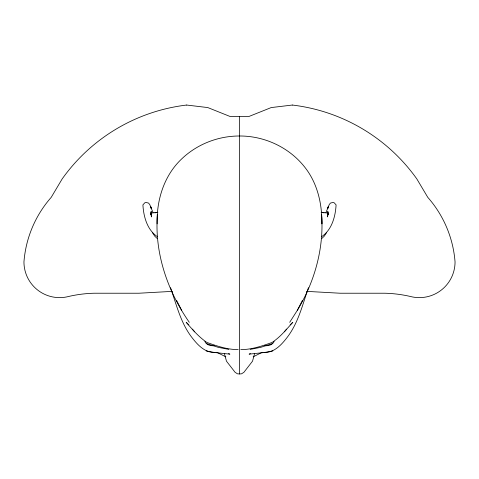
<?xml version="1.0" encoding="UTF-8"?>
<svg xmlns="http://www.w3.org/2000/svg" width="479" height="479" viewBox="0 0 479 479"><rect width="100%" height="100%" fill="white"/><g stroke="black" fill="none" stroke-linecap="round" stroke-linejoin="round"><path stroke-width="0.72" d="M157.136 223.885C156.483 200.066 164.058 175.47 181.745 158.854C197.15 144.155 218.238 135.946 239.5 136C264.27 135.862 288.801 147.203 304.309 166.602C317.314 182.643 322.181 203.569 321.864 223.885L321.595 214.466M151.136 211.862L150.939 214.221L151.172 211.538L151.017 215.047L151.017 213.838L151.532 216.909L151.274 215.981M254.493 353.813L252.547 361.154L243.925 372.273L241.554 373.812L239.5 373.967L237.446 373.812L235.075 372.273L226.453 361.154L224.507 353.813M327.726 215.981L327.468 216.909L327.983 213.838L327.983 215.047L327.828 211.538L328.061 214.221L327.864 211.862M325.894 212.7L329.211 204.653L330.414 203.096L332.941 202.425L334.156 202.761L336.09 204.88C335.45 216.538 331.833 229.95 321.571 236.704M308.428 287.711C302.5 304.836 298.303 323.068 286.945 337.677C281.383 344.862 274.359 352.544 264.504 352.502L249.092 354.143L250.499 353.652M289.705 322.307L297.387 310.236L302.447 300.345M297.387 310.236C314.625 281.814 324.103 248.14 321.595 214.832M274.15 341.515C272.605 345.036 267.953 346.209 264.653 345.616M326.612 232.554L324.175 236.255L321.906 238.392M286.634 329.103C282.436 334.097 277.628 338.719 272.228 342.389C262.133 346.018 251.607 349.67 240.769 349.616M284.298 331.869L292.813 322.295L290.178 324.834M262.217 352.299L253.151 356.837M272.323 343.653L260.726 347.347L250.212 349.389M263.905 352.592L272.832 350.939M157.878 212.227L154.962 212.76L157.597 212.478M292.429 105.033L271.204 107.571L249.014 116.445L229.986 116.445L207.796 107.571L186.571 105.033M238.231 349.616C227.393 349.67 216.867 346.018 206.772 342.389C198.827 336.953 192.42 329.558 186.187 322.295L188.822 324.834M151.142 213.035L157.501 212.466M172.404 291.364L138.934 293.226L94.123 293.226A127.905 127.905 0 0 0 68.886 296.411A35.697 35.697 0 0 1 23.95 261.929A110.517 110.517 0 0 1 51.217 197.342L62.162 178.942A178.595 178.595 0 0 1 186.571 105.051M306.596 291.364L340.066 293.226L384.876 293.226A127.905 127.905 0 0 1 410.114 296.411A35.697 35.697 0 0 0 455.05 261.929A110.517 110.517 0 0 0 427.783 197.342L416.838 178.942A178.595 178.595 0 0 0 292.429 105.051M321.499 212.466L327.858 213.035M321.403 212.478L324.038 212.76L321.122 212.227M170.572 287.711C176.5 304.836 180.697 323.068 192.055 337.677C197.617 344.862 204.641 352.544 214.496 352.502L229.908 354.143L228.501 353.652M206.168 350.939L215.095 352.592M228.788 349.389L218.274 347.347L206.677 343.653M225.849 356.837L216.783 352.299M157.429 236.704C147.167 229.95 143.55 216.538 142.91 204.88L144.844 202.761L146.059 202.425L148.586 203.096L149.789 204.653L153.106 212.7M157.094 238.392L154.825 236.255L152.388 232.554M194.702 331.869L192.366 329.103M157.405 214.466L157.405 214.832C154.436 253.032 167.566 291.172 189.295 322.307M204.85 341.515C206.395 345.036 211.047 346.209 214.347 345.616M176.553 300.345L181.613 310.236M239.5 116.445L239.5 373.967M328.091 207.263L327.66 208.784L328.378 206.431L328.091 207.263M150.909 207.263L150.622 206.431L151.34 208.784L150.909 207.263"/></g></svg>
